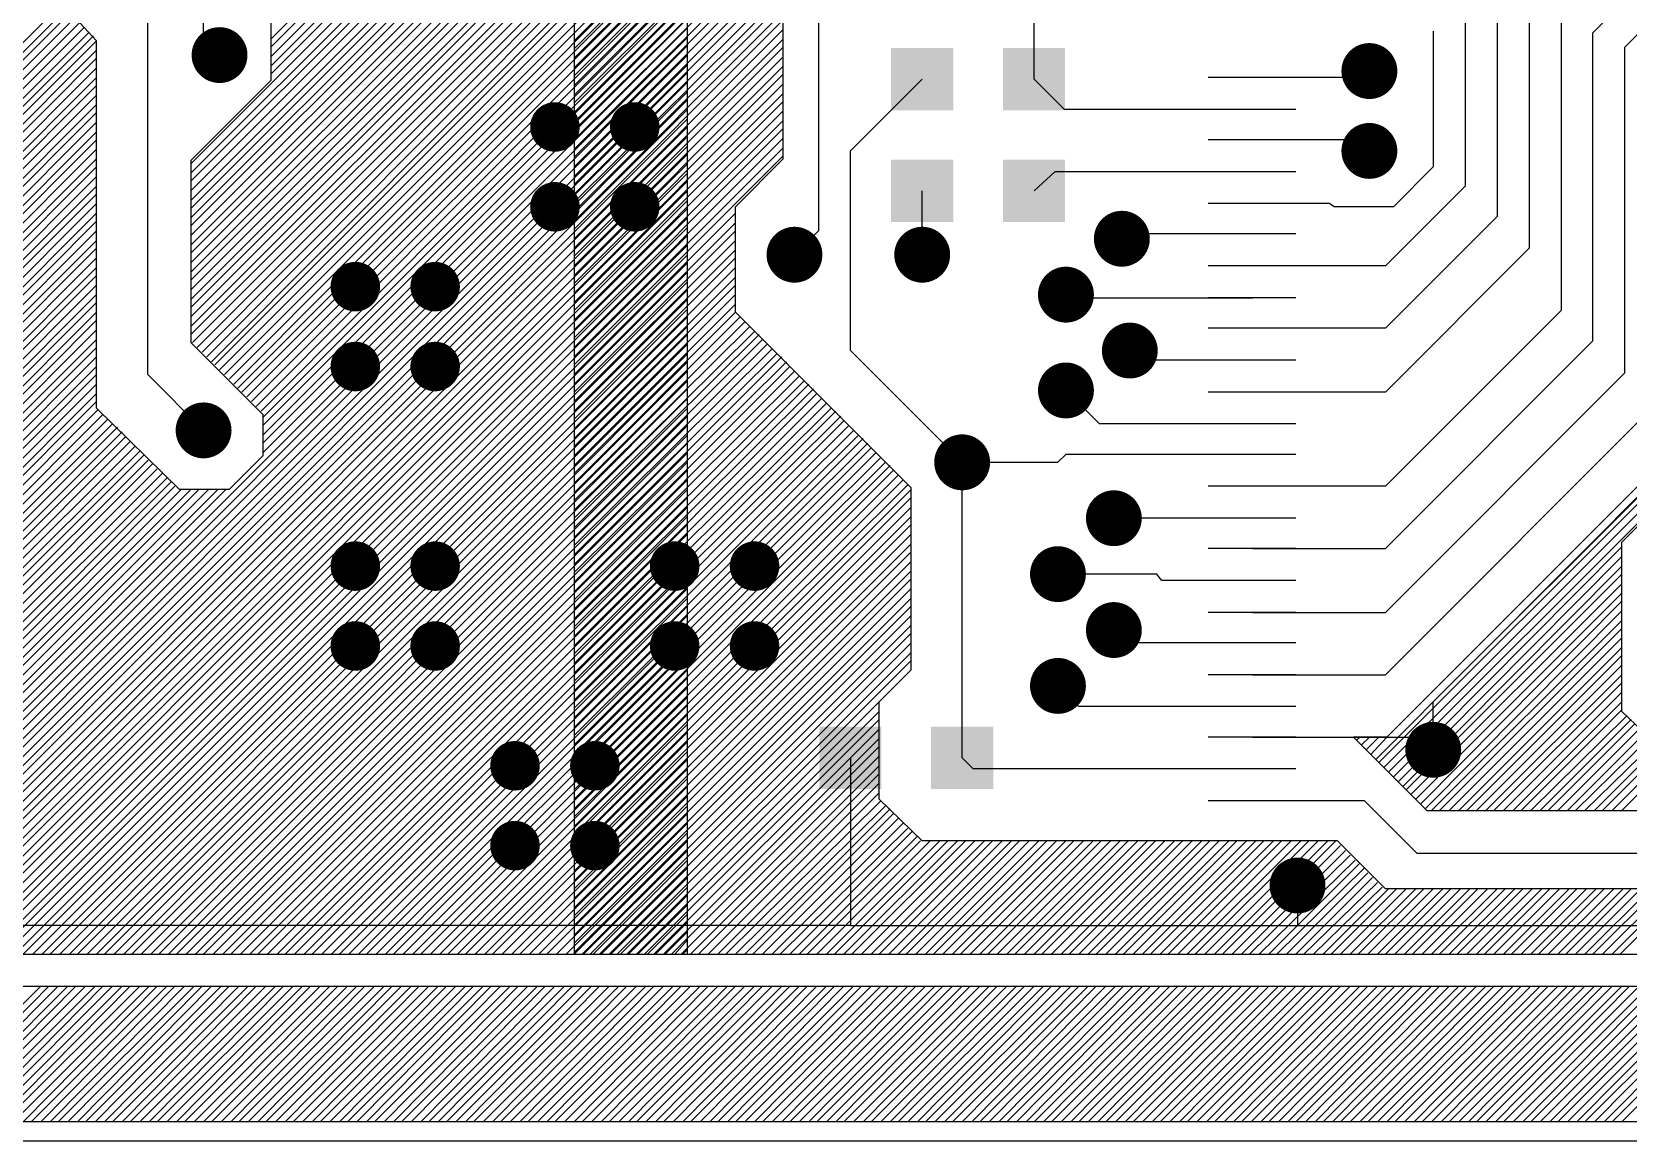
# Model space of a CAD drawing. Extents: x 295 to 953, y 10 to 290.
# Drawn here: x 549.38 to 591.27, y 85 to 114.11 of the extents above; entities that cross this region are included whole.
import ezdxf

# ---------------------------------------------------------------- set-up
doc = ezdxf.new("R2010")
doc.units = 0
doc.header["$LTSCALE"] = 5
doc.header["$MEASUREMENT"] = 0
doc.layers.get('0').update_dxf_attribs({"linetype": 'CONTINUOUS', "lineweight": 25})
doc.layers.add('ART01_PHO', color=7, linetype='CONTINUOUS')

msp = doc.modelspace()

# ---------------------------------------------------------------- linework, layer by layer
for points, const_width in [([(553.936, 113.499, 1), (554.669, 113.499, 1)], 0.733), ([(584.111, 113.08, 1), (584.845, 113.08, 1)], 0.733), ([(562.779, 111.613, 1), (563.429, 111.613, 1)], 0.65), ([(564.875, 111.613, 1), (565.524, 111.613, 1)], 0.65), ([(584.111, 110.984, 1), (584.845, 110.984, 1)], 0.733), ([(562.779, 109.517, 1), (563.429, 109.517, 1)], 0.65), ([(564.875, 109.517, 1), (565.524, 109.517, 1)], 0.65), ([(577.615, 108.679, 1), (578.349, 108.679, 1)], 0.733), ([(569.024, 108.26, 1), (569.757, 108.26, 1)], 0.733), ([(572.376, 108.26, 1), (573.11, 108.26, 1)], 0.733), ([(557.54, 107.422, 1), (558.19, 107.422, 1)], 0.65), ([(559.636, 107.422, 1), (560.285, 107.422, 1)], 0.65), ([(576.148, 107.212, 1), (576.882, 107.212, 1)], 0.733), ([(577.825, 105.745, 1), (578.558, 105.745, 1)], 0.733), ([(557.54, 105.326, 1), (558.19, 105.326, 1)], 0.65), ([(559.636, 105.326, 1), (560.285, 105.326, 1)], 0.65), ([(576.148, 104.698, 1), (576.882, 104.698, 1)], 0.733), ([(553.517, 103.65, 1), (554.25, 103.65, 1)], 0.733), ([(573.424, 102.812, 1), (574.158, 102.812, 1)], 0.733), ([(577.406, 101.345, 1), (578.139, 101.345, 1)], 0.733), ([(557.54, 100.088, 1), (558.19, 100.088, 1)], 0.65), ([(559.636, 100.088, 1), (560.285, 100.088, 1)], 0.65), ([(565.922, 100.088, 1), (566.572, 100.088, 1)], 0.65), ([(568.018, 100.088, 1), (568.667, 100.088, 1)], 0.65), ([(575.939, 99.878, 1), (576.672, 99.878, 1)], 0.733), ([(577.406, 98.411, 1), (578.139, 98.411, 1)], 0.733), ([(557.54, 97.992, 1), (558.19, 97.992, 1)], 0.65), ([(559.636, 97.992, 1), (560.285, 97.992, 1)], 0.65), ([(565.922, 97.992, 1), (566.572, 97.992, 1)], 0.65), ([(568.018, 97.992, 1), (568.667, 97.992, 1)], 0.65), ([(575.939, 96.944, 1), (576.672, 96.944, 1)], 0.733), ([(585.788, 95.268, 1), (586.521, 95.268, 1)], 0.733), ([(561.731, 94.849, 1), (562.381, 94.849, 1)], 0.65), ([(563.827, 94.849, 1), (564.476, 94.849, 1)], 0.65), ([(561.731, 92.753, 1), (562.381, 92.753, 1)], 0.65), ([(563.827, 92.753, 1), (564.476, 92.753, 1)], 0.65), ([(582.225, 91.706, 1), (582.959, 91.706, 1)], 0.733)]:
    msp.add_lwpolyline(points, format="xyb", close=True, dxfattribs=dict(const_width=const_width))
for points in [[(573.56, 113.687), (573.56, 112.053), (571.926, 113.687), (571.926, 112.053)], [(576.494, 113.687), (576.494, 112.053), (574.86, 113.687), (574.86, 112.053)], [(573.56, 110.754), (573.56, 109.119), (571.926, 110.754), (571.926, 109.119)], [(576.494, 110.754), (576.494, 109.119), (574.86, 110.754), (574.86, 109.119)], [(571.674, 95.876), (571.674, 94.241), (570.04, 95.876), (570.04, 94.241)], [(574.608, 95.876), (574.608, 94.241), (572.974, 95.876), (572.974, 94.241)]]:
    msp.add_solid(points)
at = {"layer": 'ART01_PHO', "color": 7}
for p, q in [((555.644, 113.918), (576.641, 134.915)), ((555.644, 113.708), (576.641, 134.705)), ((555.644, 113.457), (576.641, 134.454)), ((555.644, 113.205), (576.641, 134.202)), ((553.548, 110.649), (576.641, 133.741)), ((555.644, 112.996), (576.641, 133.993)), ((553.548, 110.397), (576.641, 133.49)), ((553.548, 110.188), (576.641, 133.28)), ((553.548, 109.936), (576.641, 133.029)), ((553.548, 109.685), (576.641, 132.777)), ((553.548, 109.475), (576.641, 132.568)), ((553.548, 109.224), (576.641, 132.316)), ((553.548, 109.014), (576.641, 132.107)), ((553.548, 108.763), (576.641, 131.855)), ((553.548, 108.512), (576.641, 131.604)), ((553.548, 108.302), (576.641, 131.394)), ((553.548, 108.05), (576.641, 131.143)), ((553.548, 107.799), (576.641, 130.891)), ((553.548, 107.589), (576.641, 130.682)), ((563.607, 113.876), (573.414, 123.683)), ((563.607, 113.666), (573.623, 123.683)), ((563.607, 123.683), (563.607, 89.903)), ((553.884, 113.918), (553.884, 121.462)), ((553.548, 107.338), (566.582, 120.372)), ((566.582, 89.903), (566.582, 120.498)), ((590.345, 114.086), (596.883, 120.624)), ((553.548, 107.087), (566.582, 120.121)), ((553.548, 106.877), (566.582, 119.911)), ((591.184, 113.708), (597.68, 120.204)), ((553.548, 106.626), (566.582, 119.66)), ((553.548, 106.374), (566.582, 119.408)), ((553.548, 106.165), (566.582, 119.199)), ((553.59, 105.955), (566.582, 118.947)), ((553.716, 105.829), (566.582, 118.696)), ((553.842, 105.704), (566.582, 118.486)), ((553.967, 105.578), (566.582, 118.235)), ((552.417, 105.117), (552.417, 117.899)), ((554.093, 105.452), (566.582, 117.983)), ((554.177, 105.368), (566.582, 117.774)), ((563.607, 113.415), (568.259, 118.067)), ((563.607, 113.164), (568.259, 117.816)), ((554.303, 105.243), (566.582, 117.522)), ((563.607, 112.954), (568.259, 117.606)), ((563.607, 112.703), (568.259, 117.355)), ((570.019, 117.69), (570.019, 108.889)), ((554.428, 105.117), (566.582, 117.271)), ((554.554, 104.991), (566.582, 117.061)), ((563.607, 112.451), (568.259, 117.103)), ((563.607, 112.242), (568.259, 116.894)), ((554.68, 104.865), (566.582, 116.81)), ((554.764, 104.74), (566.582, 116.558)), ((563.607, 111.99), (568.343, 116.726)), ((563.607, 111.739), (568.468, 116.6)), ((563.607, 111.529), (568.594, 116.474)), ((554.889, 104.656), (566.582, 116.349)), ((555.015, 104.53), (566.582, 116.097)), ((563.607, 111.278), (568.72, 116.349)), ((563.607, 111.026), (568.845, 116.265)), ((563.607, 110.817), (568.929, 116.139)), ((555.141, 104.404), (566.582, 115.846)), ((555.267, 104.279), (566.582, 115.636)), ((563.607, 110.565), (569.055, 116.013)), ((563.607, 110.314), (569.097, 115.804)), ((569.097, 110.775), (569.097, 115.971)), ((589.507, 115.804), (589.507, 106.793)), ((555.392, 104.153), (566.582, 115.385)), ((563.607, 110.104), (569.097, 115.594)), ((563.607, 109.853), (569.097, 115.343)), ((575.677, 112.87), (575.677, 115.594)), ((588.669, 115.385), (588.669, 108.428)), ((555.434, 103.985), (566.582, 115.133)), ((555.434, 103.776), (566.582, 114.924)), ((563.607, 109.643), (569.097, 115.091)), ((563.607, 109.392), (569.097, 114.882)), ((587.831, 114.966), (587.831, 109.266)), ((525.217, 89.903), (549.776, 114.463)), ((525.469, 89.903), (550.028, 114.463)), ((525.678, 89.903), (550.237, 114.463)), ((525.93, 89.903), (550.489, 114.463)), ((551.076, 113.876), (550.531, 114.463)), ((555.434, 103.524), (566.582, 114.672)), ((555.434, 103.315), (566.582, 114.463)), ((555.644, 114.547), (555.644, 112.828)), ((563.607, 109.14), (569.097, 114.63)), ((563.607, 108.931), (569.097, 114.421)), ((586.993, 114.547), (586.993, 110.062)), ((526.181, 89.903), (550.615, 114.337)), ((526.391, 89.903), (550.74, 114.211)), ((526.642, 89.903), (550.866, 114.086)), ((526.894, 89.903), (550.992, 114.002)), ((542.526, 89.903), (566.582, 113.96)), ((555.434, 103.063), (566.582, 114.211)), ((563.607, 108.679), (569.097, 114.169)), ((586.154, 114.127), (586.154, 110.565)), ((590.345, 105.997), (590.345, 114.086)), ((527.103, 89.903), (551.076, 113.876)), ((527.355, 89.903), (551.076, 113.625)), ((542.777, 89.903), (566.582, 113.75)), ((551.076, 104.237), (551.076, 113.876)), ((554.303, 113.499), (553.884, 113.918)), ((563.607, 108.428), (569.097, 113.918)), ((563.607, 108.218), (569.097, 113.708)), ((591.184, 105.159), (591.184, 113.708)), ((527.606, 89.903), (551.076, 113.415)), ((527.816, 89.903), (551.076, 113.164)), ((542.987, 89.903), (566.582, 113.499)), ((543.238, 89.903), (566.582, 113.247)), ((563.607, 107.967), (569.097, 113.457)), ((563.607, 107.715), (569.097, 113.205)), ((528.067, 89.903), (551.076, 112.912)), ((528.319, 89.903), (551.076, 112.703)), ((543.49, 89.903), (566.582, 113.038)), ((543.699, 89.903), (566.582, 112.786)), ((555.644, 112.828), (553.548, 110.733)), ((563.607, 107.506), (569.097, 112.996)), ((563.607, 107.254), (569.097, 112.744)), ((570.857, 110.984), (572.743, 112.87)), ((576.473, 112.074), (575.677, 112.87)), ((582.55, 112.912), (580.245, 112.912)), ((584.478, 112.912), (581.418, 112.912)), ((584.478, 113.08), (584.478, 112.912)), ((528.528, 89.903), (551.076, 112.451)), ((543.951, 89.903), (566.582, 112.535)), ((544.202, 89.903), (566.582, 112.325)), ((563.607, 107.003), (569.097, 112.493)), ((563.607, 106.793), (569.097, 112.283)), ((528.78, 89.903), (551.076, 112.2)), ((528.989, 89.903), (551.076, 111.99)), ((544.412, 89.903), (566.582, 112.074)), ((563.607, 106.542), (569.097, 112.032)), ((581.418, 112.074), (576.473, 112.074)), ((582.55, 112.074), (580.245, 112.074)), ((529.241, 89.903), (551.076, 111.739)), ((529.492, 89.903), (551.076, 111.487)), ((544.663, 89.903), (566.582, 111.822)), ((544.873, 89.903), (566.582, 111.613)), ((563.607, 106.29), (569.097, 111.78)), ((563.607, 106.081), (569.097, 111.571)), ((529.702, 89.903), (551.076, 111.278)), ((529.953, 89.903), (551.076, 111.026)), ((545.124, 89.903), (566.582, 111.361)), ((545.376, 89.903), (566.582, 111.11)), ((563.607, 105.829), (569.097, 111.319)), ((563.607, 105.578), (569.097, 111.068)), ((582.55, 111.278), (580.245, 111.278)), ((584.478, 111.278), (581.418, 111.278)), ((584.478, 110.984), (584.478, 111.278)), ((530.204, 89.903), (551.076, 110.775)), ((545.585, 89.903), (566.582, 110.9)), ((545.837, 89.903), (566.582, 110.649)), ((553.548, 110.733), (553.548, 105.955)), ((563.607, 105.368), (569.097, 110.858)), ((567.84, 109.517), (569.097, 110.775)), ((570.857, 105.745), (570.857, 110.984)), ((530.414, 89.903), (551.076, 110.565)), ((530.665, 89.903), (551.076, 110.314)), ((546.088, 89.903), (566.582, 110.397)), ((546.298, 89.903), (566.582, 110.188)), ((576.222, 110.439), (575.677, 109.936)), ((581.418, 110.439), (576.222, 110.439)), ((582.55, 110.439), (580.245, 110.439)), ((586.154, 110.565), (585.107, 109.517)), ((530.917, 89.903), (551.076, 110.062)), ((531.126, 89.903), (551.076, 109.853)), ((546.549, 89.903), (566.582, 109.936)), ((572.743, 108.26), (572.743, 109.936)), ((586.993, 110.062), (584.897, 107.967)), ((531.378, 89.903), (551.076, 109.601)), ((531.629, 89.903), (551.076, 109.35)), ((546.801, 89.903), (566.582, 109.685)), ((547.01, 89.903), (566.582, 109.475)), ((563.607, 105.117), (567.84, 109.35)), ((567.84, 106.751), (567.84, 109.517)), ((582.55, 109.601), (580.245, 109.601)), ((583.43, 109.601), (581.418, 109.601)), ((583.556, 109.517), (583.43, 109.601)), ((585.107, 109.517), (583.556, 109.517)), ((531.839, 89.903), (551.076, 109.14)), ((547.262, 89.903), (566.582, 109.224)), ((547.513, 89.903), (566.582, 108.973)), ((563.607, 104.865), (567.84, 109.098)), ((587.831, 109.266), (584.897, 106.332)), ((532.09, 89.903), (551.076, 108.889)), ((532.342, 89.903), (551.076, 108.637)), ((547.723, 89.903), (566.582, 108.763)), ((547.974, 89.903), (566.582, 108.512)), ((563.607, 104.656), (567.84, 108.889)), ((563.607, 104.404), (567.84, 108.637)), ((570.019, 108.889), (569.39, 108.26)), ((581.418, 108.805), (577.982, 108.805)), ((577.982, 108.805), (577.982, 108.679)), ((582.55, 108.805), (580.245, 108.805)), ((532.551, 89.903), (551.076, 108.428)), ((532.803, 89.903), (551.076, 108.176)), ((548.226, 89.903), (566.582, 108.26)), ((563.607, 104.153), (567.84, 108.386)), ((563.607, 103.943), (567.84, 108.176)), ((588.669, 108.428), (584.897, 104.656)), ((533.054, 89.903), (551.076, 107.925)), ((533.264, 89.903), (551.076, 107.715)), ((548.435, 89.903), (566.582, 108.05)), ((548.687, 89.903), (566.582, 107.799)), ((563.607, 103.692), (567.84, 107.925)), ((563.607, 103.44), (567.84, 107.673)), ((582.55, 107.967), (580.245, 107.967)), ((584.897, 107.967), (581.418, 107.967)), ((533.515, 89.903), (551.076, 107.464)), ((548.938, 89.903), (566.582, 107.548)), ((549.148, 89.903), (566.582, 107.338)), ((563.607, 103.231), (567.84, 107.464)), ((533.767, 89.903), (551.076, 107.212)), ((533.976, 89.903), (551.076, 107.003)), ((549.399, 89.903), (566.582, 107.087)), ((549.651, 89.903), (566.582, 106.835)), ((563.607, 102.979), (567.84, 107.212)), ((563.607, 102.728), (567.84, 106.961)), ((576.515, 107.212), (576.515, 107.128)), ((576.515, 107.128), (581.418, 107.128)), ((582.55, 107.128), (580.245, 107.128)), ((584.646, 95.016), (596.548, 106.961)), ((534.228, 89.903), (551.076, 106.751)), ((534.479, 89.903), (551.076, 106.542)), ((549.86, 89.903), (566.582, 106.626)), ((563.607, 102.518), (567.84, 106.751)), ((563.607, 102.267), (567.965, 106.626)), ((563.607, 102.015), (568.091, 106.5)), ((572.45, 102.141), (567.84, 106.751)), ((584.729, 94.933), (596.548, 106.751)), ((584.855, 94.807), (596.548, 106.5)), ((589.507, 106.793), (584.897, 102.183)), ((595.877, 106.542), (584.939, 95.603)), ((586.154, 96.525), (596.422, 106.793)), ((534.689, 89.903), (551.076, 106.29)), ((534.94, 89.903), (551.076, 106.039)), ((550.112, 89.903), (566.582, 106.374)), ((550.363, 89.903), (566.582, 106.165)), ((563.607, 101.806), (568.217, 106.374)), ((563.607, 101.554), (568.343, 106.248)), ((563.607, 101.345), (568.468, 106.165)), ((563.607, 101.093), (568.552, 106.039)), ((582.55, 106.332), (580.245, 106.332)), ((584.897, 106.332), (581.418, 106.332)), ((584.897, 100.549), (590.345, 105.997)), ((584.981, 94.681), (596.548, 106.248)), ((535.192, 89.903), (551.076, 105.829)), ((535.401, 89.903), (551.076, 105.578)), ((550.573, 89.903), (566.582, 105.913)), ((550.824, 89.903), (566.582, 105.662)), ((553.548, 105.955), (555.434, 104.069)), ((563.607, 100.842), (568.678, 105.913)), ((563.607, 100.632), (568.804, 105.787)), ((563.607, 100.381), (568.929, 105.662)), ((563.607, 100.13), (569.055, 105.578)), ((573.791, 102.812), (570.857, 105.745)), ((578.443, 105.494), (578.191, 105.745)), ((535.653, 89.903), (551.076, 105.326)), ((551.076, 89.903), (566.582, 105.452)), ((551.285, 89.903), (566.582, 105.201)), ((563.607, 99.92), (569.181, 105.452)), ((563.607, 99.668), (569.265, 105.326)), ((563.607, 99.417), (569.39, 105.201)), ((581.418, 105.494), (578.443, 105.494)), ((582.55, 105.494), (580.245, 105.494)), ((584.897, 98.872), (591.184, 105.159)), ((535.904, 89.903), (551.076, 105.117)), ((536.114, 89.903), (551.076, 104.865)), ((551.537, 89.903), (566.582, 104.949)), ((551.788, 89.903), (566.582, 104.74)), ((553.884, 103.65), (552.417, 105.117)), ((563.607, 99.207), (569.516, 105.075)), ((563.607, 98.956), (569.642, 104.949)), ((563.607, 98.705), (569.767, 104.865)), ((563.607, 98.495), (569.893, 104.74)), ((536.365, 89.903), (551.076, 104.614)), ((536.575, 89.903), (551.076, 104.404)), ((551.998, 89.903), (566.582, 104.488)), ((563.607, 98.244), (569.977, 104.614)), ((563.607, 97.992), (570.103, 104.488)), ((563.607, 97.783), (570.229, 104.362)), ((577.395, 103.818), (576.515, 104.698)), ((582.55, 104.656), (580.245, 104.656)), ((584.897, 104.656), (581.418, 104.656)), ((584.897, 97.238), (592.022, 104.362)), ((536.826, 89.903), (551.118, 104.195)), ((537.078, 89.903), (551.243, 104.069)), ((537.287, 89.903), (551.369, 103.943)), ((553.255, 102.099), (551.076, 104.237)), ((552.249, 89.903), (566.582, 104.237)), ((552.501, 89.903), (566.582, 104.027)), ((555.434, 104.069), (555.434, 102.979)), ((563.607, 97.531), (570.354, 104.237)), ((563.607, 97.28), (570.48, 104.153)), ((563.607, 97.07), (570.606, 104.027)), ((563.607, 96.819), (570.69, 103.901)), ((537.539, 89.903), (551.495, 103.818)), ((537.79, 89.903), (551.62, 103.734)), ((538, 89.903), (551.746, 103.608)), ((538.251, 89.903), (551.83, 103.482)), ((552.71, 89.903), (566.582, 103.776)), ((552.962, 89.903), (566.582, 103.524)), ((563.607, 96.567), (570.815, 103.776)), ((563.607, 96.358), (570.941, 103.65)), ((563.607, 96.106), (571.067, 103.524)), ((581.418, 103.818), (577.395, 103.818)), ((582.55, 103.818), (580.245, 103.818)), ((538.503, 89.903), (551.956, 103.357)), ((538.712, 89.903), (552.081, 103.231)), ((538.964, 89.903), (552.207, 103.105)), ((553.171, 89.903), (566.582, 103.315)), ((553.423, 89.903), (566.582, 103.063)), ((563.607, 95.855), (571.192, 103.44)), ((563.607, 95.645), (571.318, 103.315)), ((563.607, 95.394), (571.402, 103.189)), ((563.607, 95.142), (571.528, 103.063)), ((539.215, 89.903), (552.333, 103.021)), ((539.425, 89.903), (552.459, 102.896)), ((539.676, 89.903), (552.542, 102.77)), ((539.928, 89.903), (552.668, 102.644)), ((553.674, 89.903), (566.582, 102.812)), ((555.434, 102.979), (554.554, 102.099)), ((563.607, 94.933), (571.653, 102.937)), ((563.607, 94.681), (571.779, 102.812)), ((563.607, 94.43), (571.905, 102.728)), ((573.791, 95.058), (573.791, 102.812)), ((573.791, 102.812), (576.305, 102.812)), ((576.515, 103.021), (576.305, 102.812)), ((581.418, 103.021), (576.515, 103.021)), ((582.55, 103.021), (580.245, 103.021)), ((591.1, 100.716), (593.279, 102.896)), ((540.137, 89.903), (552.794, 102.518)), ((540.389, 89.903), (552.92, 102.393)), ((540.64, 89.903), (553.045, 102.309)), ((553.884, 89.903), (566.582, 102.602)), ((554.135, 89.903), (566.582, 102.351)), ((563.607, 94.22), (571.989, 102.602)), ((563.607, 93.969), (572.114, 102.476)), ((563.607, 93.717), (572.24, 102.351)), ((563.607, 93.508), (572.366, 102.225)), ((540.85, 89.903), (553.129, 102.183)), ((541.101, 89.903), (553.297, 102.099)), ((541.353, 89.903), (553.548, 102.099)), ((541.562, 89.903), (553.758, 102.099)), ((541.814, 89.903), (554.009, 102.099)), ((542.065, 89.903), (554.261, 102.099)), ((542.275, 89.903), (554.47, 102.099)), ((554.554, 102.099), (553.255, 102.099)), ((554.387, 89.903), (566.582, 102.099)), ((554.596, 89.903), (566.582, 101.89)), ((563.607, 93.256), (572.45, 102.099)), ((563.607, 93.047), (572.45, 101.89)), ((572.45, 97.363), (572.45, 102.141)), ((582.55, 102.183), (580.245, 102.183)), ((584.897, 102.183), (581.418, 102.183)), ((554.848, 89.903), (566.582, 101.638)), ((555.099, 89.903), (566.582, 101.387)), ((563.607, 92.795), (572.45, 101.638)), ((563.607, 92.544), (572.45, 101.387)), ((555.309, 89.903), (566.582, 101.177)), ((563.607, 92.334), (572.45, 101.177)), ((581.418, 101.345), (577.772, 101.345)), ((582.55, 101.345), (580.245, 101.345)), ((555.56, 89.903), (566.582, 100.926)), ((555.811, 89.903), (566.582, 100.674)), ((563.607, 92.083), (572.45, 100.926)), ((563.607, 91.831), (572.45, 100.674)), ((582.55, 100.549), (580.245, 100.549)), ((581.418, 100.549), (584.897, 100.549)), ((585.107, 94.555), (591.1, 100.591)), ((591.1, 96.274), (591.1, 100.716)), ((556.021, 89.903), (566.582, 100.465)), ((556.272, 89.903), (566.582, 100.213)), ((563.607, 91.622), (572.45, 100.465)), ((563.607, 91.37), (572.45, 100.213)), ((585.232, 94.43), (591.1, 100.339)), ((556.524, 89.903), (566.582, 99.962)), ((556.733, 89.903), (566.582, 99.752)), ((563.607, 91.119), (572.45, 99.962)), ((563.607, 90.909), (572.45, 99.752)), ((578.904, 99.878), (576.305, 99.878)), ((579.03, 99.71), (578.904, 99.878)), ((581.418, 99.71), (579.03, 99.71)), ((582.55, 99.71), (580.245, 99.71)), ((585.358, 94.304), (591.1, 100.088)), ((585.442, 94.22), (591.1, 99.878)), ((556.985, 89.903), (566.582, 99.501)), ((563.607, 90.658), (572.45, 99.501)), ((585.568, 94.094), (591.1, 99.627)), ((585.693, 93.969), (591.1, 99.375)), ((557.236, 89.903), (566.582, 99.249)), ((557.446, 89.903), (566.582, 99.04)), ((563.607, 90.406), (572.45, 99.249)), ((563.607, 90.197), (572.45, 99.04)), ((582.55, 98.872), (580.245, 98.872)), ((581.418, 98.872), (584.897, 98.872)), ((585.819, 93.843), (591.1, 99.166)), ((585.945, 93.717), (591.1, 98.914)), ((557.697, 89.903), (566.582, 98.788)), ((557.949, 89.903), (566.582, 98.537)), ((563.607, 89.945), (572.45, 98.788)), ((563.816, 89.903), (572.45, 98.537)), ((586.112, 93.675), (591.1, 98.663)), ((586.322, 93.675), (591.1, 98.453)), ((558.158, 89.903), (566.582, 98.327)), ((558.41, 89.903), (566.582, 98.076)), ((564.026, 89.903), (572.45, 98.327)), ((564.277, 89.903), (572.45, 98.076)), ((577.772, 98.076), (577.772, 98.411)), ((581.418, 98.076), (577.772, 98.076)), ((582.55, 98.076), (580.245, 98.076)), ((586.573, 93.675), (591.1, 98.202)), ((558.661, 89.903), (566.582, 97.866)), ((558.871, 89.903), (566.582, 97.615)), ((564.529, 89.903), (572.45, 97.824)), ((564.738, 89.903), (572.45, 97.615)), ((586.825, 93.675), (591.1, 97.95)), ((587.034, 93.675), (591.1, 97.741)), ((559.122, 89.903), (566.582, 97.363)), ((571.612, 96.525), (572.45, 97.363)), ((582.55, 97.238), (580.245, 97.238)), ((581.418, 97.238), (584.897, 97.238)), ((587.286, 93.675), (591.1, 97.489)), ((587.537, 93.675), (591.1, 97.238)), ((559.374, 89.903), (566.582, 97.154)), ((559.583, 89.903), (566.582, 96.902)), ((576.85, 96.4), (576.305, 96.944)), ((587.747, 93.675), (591.1, 97.028)), ((587.998, 93.675), (591.1, 96.777)), ((559.835, 89.903), (566.582, 96.651)), ((560.086, 89.903), (566.582, 96.441)), ((564.99, 89.903), (571.612, 96.525)), ((571.612, 93.969), (571.612, 96.525)), ((581.418, 96.4), (576.85, 96.4)), ((582.55, 96.4), (580.245, 96.4)), ((586.154, 95.603), (586.154, 96.525)), ((588.25, 93.675), (591.1, 96.525)), ((560.296, 89.903), (566.582, 96.19)), ((560.547, 89.903), (566.582, 95.939)), ((565.241, 89.903), (571.612, 96.274)), ((565.451, 89.903), (571.612, 96.064)), ((588.459, 93.675), (591.1, 96.316)), ((588.711, 93.675), (591.225, 96.148)), ((588.962, 93.675), (591.351, 96.064)), ((589.172, 93.675), (591.435, 95.939)), ((592.022, 95.394), (591.1, 96.274)), ((560.757, 89.903), (566.582, 95.729)), ((565.702, 89.903), (571.612, 95.813)), ((565.954, 89.903), (571.612, 95.561)), ((582.55, 95.603), (580.245, 95.603)), ((581.418, 95.603), (586.154, 95.603)), ((584.939, 95.603), (584.059, 95.603)), ((584.059, 95.603), (585.987, 93.675)), ((584.143, 95.519), (584.226, 95.603)), ((584.268, 95.394), (584.478, 95.603)), ((584.394, 95.268), (584.729, 95.603)), ((584.52, 95.142), (584.939, 95.603)), ((586.154, 95.603), (586.154, 95.268)), ((589.423, 93.675), (591.561, 95.813)), ((589.675, 93.675), (591.686, 95.687)), ((589.884, 93.675), (591.812, 95.561)), ((561.008, 89.903), (566.582, 95.478)), ((561.26, 89.903), (566.582, 95.226)), ((566.163, 89.903), (571.612, 95.352)), ((566.415, 89.903), (571.612, 95.1)), ((590.136, 93.675), (591.938, 95.436)), ((590.387, 93.675), (592.106, 95.394)), ((590.597, 93.675), (592.315, 95.394)), ((590.848, 93.675), (592.567, 95.394)), ((591.1, 93.675), (592.818, 95.394)), ((561.469, 89.903), (566.582, 95.016)), ((561.721, 89.903), (566.582, 94.765)), ((566.666, 89.903), (571.612, 94.849)), ((570.857, 95.058), (570.857, 90.658)), ((574.084, 94.765), (573.791, 95.058)), ((581.418, 94.765), (574.084, 94.765)), ((582.55, 94.765), (580.245, 94.765)), ((561.972, 89.903), (566.582, 94.514)), ((562.182, 89.903), (566.582, 94.304)), ((566.876, 89.903), (571.612, 94.639)), ((567.127, 89.903), (571.612, 94.388)), ((562.433, 89.903), (566.582, 94.053)), ((567.379, 89.903), (571.612, 94.136)), ((567.588, 89.903), (571.653, 93.927)), ((572.743, 92.879), (571.612, 93.969)), ((582.55, 93.927), (580.245, 93.927)), ((584.352, 93.927), (581.418, 93.927)), ((585.735, 92.544), (584.352, 93.927)), ((562.685, 89.903), (566.582, 93.801)), ((562.894, 89.903), (566.582, 93.592)), ((567.84, 89.903), (571.779, 93.801)), ((568.091, 89.903), (571.905, 93.717)), ((568.301, 89.903), (571.989, 93.592)), ((568.552, 89.903), (572.114, 93.466)), ((585.987, 93.675), (611.51, 93.675)), ((563.146, 89.903), (566.582, 93.34)), ((563.397, 89.903), (566.582, 93.089)), ((568.804, 89.903), (572.24, 93.34)), ((569.013, 89.903), (572.366, 93.214)), ((569.265, 89.903), (572.492, 93.131)), ((569.516, 89.903), (572.617, 93.005)), ((563.607, 89.903), (566.582, 92.879)), ((563.858, 89.903), (566.582, 92.628)), ((569.726, 89.903), (572.701, 92.879)), ((569.977, 89.903), (572.953, 92.879)), ((570.229, 89.903), (573.204, 92.879)), ((570.438, 89.903), (573.414, 92.879)), ((570.69, 89.903), (573.665, 92.879)), ((570.899, 89.903), (573.875, 92.879)), ((571.151, 89.903), (574.126, 92.879)), ((571.402, 89.903), (574.378, 92.879)), ((571.612, 89.903), (574.587, 92.879)), ((571.863, 89.903), (574.839, 92.879)), ((572.114, 89.903), (575.09, 92.879)), ((572.324, 89.903), (575.3, 92.879)), ((572.575, 89.903), (575.551, 92.879)), ((583.64, 92.879), (572.743, 92.879)), ((572.827, 89.903), (575.803, 92.879)), ((573.036, 89.903), (576.012, 92.879)), ((573.288, 89.903), (576.264, 92.879)), ((573.539, 89.903), (576.515, 92.879)), ((573.749, 89.903), (576.725, 92.879)), ((574, 89.903), (576.976, 92.879)), ((574.252, 89.903), (577.227, 92.879)), ((574.461, 89.903), (577.437, 92.879)), ((574.713, 89.903), (577.688, 92.879)), ((574.964, 89.903), (577.94, 92.879)), ((575.174, 89.903), (578.149, 92.879)), ((575.425, 89.903), (578.401, 92.879)), ((575.677, 89.903), (578.652, 92.879)), ((575.886, 89.903), (578.862, 92.879)), ((576.138, 89.903), (579.113, 92.879)), ((576.389, 89.903), (579.365, 92.879)), ((576.599, 89.903), (579.574, 92.879)), ((576.85, 89.903), (579.826, 92.879)), ((577.102, 89.903), (580.077, 92.879)), ((577.311, 89.903), (580.287, 92.879)), ((577.563, 89.903), (580.538, 92.879)), ((577.814, 89.903), (580.79, 92.879)), ((578.024, 89.903), (580.999, 92.879)), ((578.275, 89.903), (581.251, 92.879)), ((578.527, 89.903), (581.502, 92.879)), ((578.736, 89.903), (581.712, 92.879)), ((578.988, 89.903), (581.963, 92.879)), ((579.197, 89.903), (582.173, 92.879)), ((579.449, 89.903), (582.424, 92.879)), ((579.7, 89.903), (582.676, 92.879)), ((579.91, 89.903), (582.885, 92.879)), ((580.161, 89.903), (583.137, 92.879)), ((580.413, 89.903), (583.388, 92.879)), ((580.622, 89.903), (583.598, 92.879)), ((580.874, 89.903), (583.724, 92.753)), ((581.125, 89.903), (583.849, 92.628)), ((584.897, 91.622), (583.64, 92.879)), ((564.11, 89.903), (566.582, 92.376)), ((564.319, 89.903), (566.582, 92.167)), ((581.335, 89.903), (583.975, 92.502)), ((581.586, 89.903), (584.101, 92.376)), ((581.838, 89.903), (584.226, 92.292)), ((582.047, 89.903), (584.352, 92.167)), ((632.255, 92.544), (585.735, 92.544)), ((564.571, 89.903), (566.582, 91.915)), ((582.299, 89.903), (584.436, 92.041)), ((582.55, 89.903), (584.562, 91.915)), ((582.76, 89.903), (584.687, 91.789)), ((564.822, 89.903), (566.582, 91.664)), ((565.032, 89.903), (566.582, 91.454)), ((582.592, 91.706), (582.592, 90.658)), ((583.011, 89.903), (584.813, 91.664)), ((583.263, 89.903), (584.981, 91.622)), ((583.472, 89.903), (585.19, 91.622)), ((583.724, 89.903), (585.442, 91.622)), ((583.975, 89.903), (585.693, 91.622)), ((584.185, 89.903), (585.903, 91.622)), ((584.436, 89.903), (586.154, 91.622)), ((584.687, 89.903), (586.406, 91.622)), ((584.897, 89.903), (586.615, 91.622)), ((632.926, 91.622), (584.897, 91.622)), ((585.148, 89.903), (586.867, 91.622)), ((585.4, 89.903), (587.118, 91.622)), ((585.609, 89.903), (587.328, 91.622)), ((585.861, 89.903), (587.579, 91.622)), ((586.112, 89.903), (587.831, 91.622)), ((586.322, 89.903), (588.04, 91.622)), ((586.573, 89.903), (588.292, 91.622)), ((586.783, 89.903), (588.501, 91.622)), ((587.034, 89.903), (588.753, 91.622)), ((587.286, 89.903), (589.004, 91.622)), ((587.495, 89.903), (589.214, 91.622)), ((587.747, 89.903), (589.465, 91.622)), ((587.998, 89.903), (589.717, 91.622)), ((588.208, 89.903), (589.926, 91.622)), ((588.459, 89.903), (590.178, 91.622)), ((588.711, 89.903), (590.429, 91.622)), ((588.92, 89.903), (590.639, 91.622)), ((589.172, 89.903), (590.89, 91.622)), ((589.423, 89.903), (591.142, 91.622)), ((589.633, 89.903), (591.351, 91.622)), ((589.884, 89.903), (591.603, 91.622)), ((590.136, 89.903), (591.854, 91.622)), ((590.345, 89.903), (592.064, 91.622)), ((590.597, 89.903), (592.315, 91.622)), ((590.848, 89.903), (592.567, 91.622)), ((591.058, 89.903), (592.776, 91.622)), ((565.283, 89.903), (566.582, 91.203)), ((565.535, 89.903), (566.582, 90.951)), ((570.857, 90.658), (528.947, 90.658)), ((565.744, 89.903), (566.582, 90.742)), ((565.996, 89.903), (566.582, 90.49)), ((570.857, 90.658), (692.606, 90.658)), ((566.247, 89.903), (566.582, 90.281)), ((522.703, 89.903), (566.582, 89.903)), ((563.607, 89.903), (651.031, 89.903)), ((566.457, 89.903), (566.582, 90.029)), ((517.799, 89.065), (841.805, 89.065)), ((546.046, 85.503), (549.609, 89.065)), ((546.298, 85.503), (549.818, 89.065)), ((546.507, 85.503), (550.07, 89.065)), ((546.759, 85.503), (550.321, 89.065)), ((547.01, 85.503), (550.531, 89.065)), ((547.22, 85.503), (550.782, 89.065)), ((547.471, 85.503), (551.034, 89.065)), ((547.723, 85.503), (551.243, 89.065)), ((547.932, 85.503), (551.495, 89.065)), ((548.184, 85.503), (551.746, 89.065)), ((548.435, 85.503), (551.956, 89.065)), ((548.645, 85.503), (552.207, 89.065)), ((548.896, 85.503), (552.459, 89.065)), ((549.148, 85.503), (552.668, 89.065)), ((549.357, 85.503), (552.92, 89.065)), ((549.609, 85.503), (553.129, 89.065)), ((549.86, 85.503), (553.381, 89.065)), ((550.07, 85.503), (553.632, 89.065)), ((550.321, 85.503), (553.842, 89.065)), ((550.573, 85.503), (554.093, 89.065)), ((550.782, 85.503), (554.345, 89.065)), ((551.034, 85.503), (554.554, 89.065)), ((551.285, 85.503), (554.806, 89.065)), ((551.495, 85.503), (555.057, 89.065)), ((551.746, 85.503), (555.267, 89.065)), ((551.956, 85.503), (555.518, 89.065)), ((552.207, 85.503), (555.77, 89.065)), ((552.459, 85.503), (555.979, 89.065)), ((552.668, 85.503), (556.231, 89.065)), ((552.92, 85.503), (556.482, 89.065)), ((553.171, 85.503), (556.692, 89.065)), ((553.381, 85.503), (556.943, 89.065)), ((553.632, 85.503), (557.194, 89.065)), ((553.884, 85.503), (557.404, 89.065)), ((554.093, 85.503), (557.656, 89.065)), ((554.345, 85.503), (557.907, 89.065)), ((554.596, 85.503), (558.117, 89.065)), ((554.806, 85.503), (558.368, 89.065)), ((555.057, 85.503), (558.619, 89.065)), ((555.309, 85.503), (558.829, 89.065)), ((555.518, 85.503), (559.08, 89.065)), ((555.77, 85.503), (559.332, 89.065)), ((556.021, 85.503), (559.541, 89.065)), ((556.231, 85.503), (559.793, 89.065)), ((556.482, 85.503), (560.044, 89.065)), ((556.733, 85.503), (560.254, 89.065)), ((556.943, 85.503), (560.505, 89.065)), ((557.194, 85.503), (560.757, 89.065)), ((557.446, 85.503), (560.966, 89.065)), ((557.656, 85.503), (561.218, 89.065)), ((557.907, 85.503), (561.427, 89.065)), ((558.158, 85.503), (561.679, 89.065)), ((558.368, 85.503), (561.93, 89.065)), ((558.619, 85.503), (562.14, 89.065)), ((558.871, 85.503), (562.391, 89.065)), ((559.08, 85.503), (562.643, 89.065)), ((559.332, 85.503), (562.852, 89.065)), ((559.583, 85.503), (563.104, 89.065)), ((559.793, 85.503), (563.355, 89.065)), ((560.044, 85.503), (563.565, 89.065)), ((560.254, 85.503), (563.816, 89.065)), ((560.505, 85.503), (564.068, 89.065)), ((560.757, 85.503), (564.277, 89.065)), ((560.966, 85.503), (564.529, 89.065)), ((561.218, 85.503), (564.78, 89.065)), ((561.469, 85.503), (564.99, 89.065)), ((561.679, 85.503), (565.241, 89.065)), ((561.93, 85.503), (565.493, 89.065)), ((562.182, 85.503), (565.702, 89.065)), ((562.391, 85.503), (565.954, 89.065)), ((562.643, 85.503), (566.205, 89.065)), ((562.894, 85.503), (566.415, 89.065)), ((563.104, 85.503), (566.666, 89.065)), ((563.355, 85.503), (566.918, 89.065)), ((563.607, 85.503), (567.127, 89.065)), ((563.816, 85.503), (567.379, 89.065)), ((564.068, 85.503), (567.63, 89.065)), ((564.319, 85.503), (567.84, 89.065)), ((564.529, 85.503), (568.091, 89.065)), ((564.78, 85.503), (568.343, 89.065)), ((565.032, 85.503), (568.552, 89.065)), ((565.241, 85.503), (568.804, 89.065)), ((565.493, 85.503), (569.055, 89.065)), ((565.744, 85.503), (569.265, 89.065)), ((565.954, 85.503), (569.516, 89.065)), ((566.205, 85.503), (569.726, 89.065)), ((566.457, 85.503), (569.977, 89.065)), ((566.666, 85.503), (570.229, 89.065)), ((566.918, 85.503), (570.438, 89.065)), ((567.169, 85.503), (570.69, 89.065)), ((567.379, 85.503), (570.941, 89.065)), ((567.63, 85.503), (571.151, 89.065)), ((567.84, 85.503), (571.402, 89.065)), ((568.091, 85.503), (571.653, 89.065)), ((568.343, 85.503), (571.863, 89.065)), ((568.552, 85.503), (572.114, 89.065)), ((568.804, 85.503), (572.366, 89.065)), ((569.055, 85.503), (572.575, 89.065)), ((569.265, 85.503), (572.827, 89.065)), ((569.516, 85.503), (573.078, 89.065)), ((569.767, 85.503), (573.288, 89.065)), ((569.977, 85.503), (573.539, 89.065)), ((570.229, 85.503), (573.791, 89.065)), ((570.48, 85.503), (574, 89.065)), ((570.69, 85.503), (574.252, 89.065)), ((570.941, 85.503), (574.503, 89.065)), ((571.192, 85.503), (574.713, 89.065)), ((571.402, 85.503), (574.964, 89.065)), ((571.653, 85.503), (575.216, 89.065)), ((571.905, 85.503), (575.425, 89.065)), ((572.114, 85.503), (575.677, 89.065)), ((572.366, 85.503), (575.928, 89.065)), ((572.617, 85.503), (576.138, 89.065)), ((572.827, 85.503), (576.389, 89.065)), ((573.078, 85.503), (576.641, 89.065)), ((573.33, 85.503), (576.85, 89.065)), ((573.539, 85.503), (577.102, 89.065)), ((573.791, 85.503), (577.311, 89.065)), ((574.042, 85.503), (577.563, 89.065)), ((574.252, 85.503), (577.814, 89.065)), ((574.503, 85.503), (578.024, 89.065)), ((574.755, 85.503), (578.275, 89.065)), ((574.964, 85.503), (578.527, 89.065)), ((575.216, 85.503), (578.736, 89.065)), ((575.467, 85.503), (578.988, 89.065)), ((575.677, 85.503), (579.239, 89.065)), ((575.928, 85.503), (579.449, 89.065)), ((576.138, 85.503), (579.7, 89.065)), ((576.389, 85.503), (579.952, 89.065)), ((576.641, 85.503), (580.161, 89.065)), ((576.85, 85.503), (580.413, 89.065)), ((577.102, 85.503), (580.664, 89.065)), ((577.353, 85.503), (580.874, 89.065)), ((577.563, 85.503), (581.125, 89.065)), ((577.814, 85.503), (581.377, 89.065)), ((578.066, 85.503), (581.586, 89.065)), ((578.275, 85.503), (581.838, 89.065)), ((578.527, 85.503), (582.089, 89.065)), ((578.778, 85.503), (582.299, 89.065)), ((578.988, 85.503), (582.55, 89.065)), ((579.239, 85.503), (582.802, 89.065)), ((579.491, 85.503), (583.011, 89.065)), ((579.7, 85.503), (583.263, 89.065)), ((579.952, 85.503), (583.514, 89.065)), ((580.203, 85.503), (583.724, 89.065)), ((580.413, 85.503), (583.975, 89.065)), ((580.664, 85.503), (584.226, 89.065)), ((580.916, 85.503), (584.436, 89.065)), ((581.125, 85.503), (584.687, 89.065)), ((581.377, 85.503), (584.939, 89.065)), ((581.628, 85.503), (585.148, 89.065)), ((581.838, 85.503), (585.4, 89.065)), ((582.089, 85.503), (585.609, 89.065)), ((582.34, 85.503), (585.861, 89.065)), ((582.55, 85.503), (586.112, 89.065)), ((582.802, 85.503), (586.322, 89.065)), ((583.053, 85.503), (586.573, 89.065)), ((583.263, 85.503), (586.825, 89.065)), ((583.514, 85.503), (587.034, 89.065)), ((583.724, 85.503), (587.286, 89.065)), ((583.975, 85.503), (587.537, 89.065)), ((584.226, 85.503), (587.747, 89.065)), ((584.436, 85.503), (587.998, 89.065)), ((584.687, 85.503), (588.25, 89.065)), ((584.939, 85.503), (588.459, 89.065)), ((585.148, 85.503), (588.711, 89.065)), ((585.4, 85.503), (588.962, 89.065)), ((585.651, 85.503), (589.172, 89.065)), ((585.861, 85.503), (589.423, 89.065)), ((586.112, 85.503), (589.675, 89.065)), ((586.364, 85.503), (589.884, 89.065)), ((586.573, 85.503), (590.136, 89.065)), ((586.825, 85.503), (590.387, 89.065)), ((587.076, 85.503), (590.597, 89.065)), ((587.286, 85.503), (590.848, 89.065)), ((587.537, 85.503), (591.1, 89.065)), ((587.789, 85.503), (591.309, 89.065)), ((587.998, 85.503), (591.561, 89.065)), ((588.25, 85.503), (591.812, 89.065)), ((588.501, 85.503), (592.022, 89.065)), ((588.711, 85.503), (592.273, 89.065)), ((588.962, 85.503), (592.525, 89.065)), ((589.214, 85.503), (592.734, 89.065)), ((589.423, 85.503), (592.986, 89.065)), ((589.675, 85.503), (593.237, 89.065)), ((589.926, 85.503), (593.447, 89.065)), ((590.136, 85.503), (593.698, 89.065)), ((590.387, 85.503), (593.908, 89.065)), ((590.639, 85.503), (594.159, 89.065)), ((590.848, 85.503), (594.411, 89.065)), ((591.1, 85.503), (594.62, 89.065)), ((864.856, 85.503), (505.98, 85.503)), ((864.353, 85), (505.478, 85))]:
    msp.add_line(p, q, dxfattribs=at)

doc.saveas('drawing.dxf')
